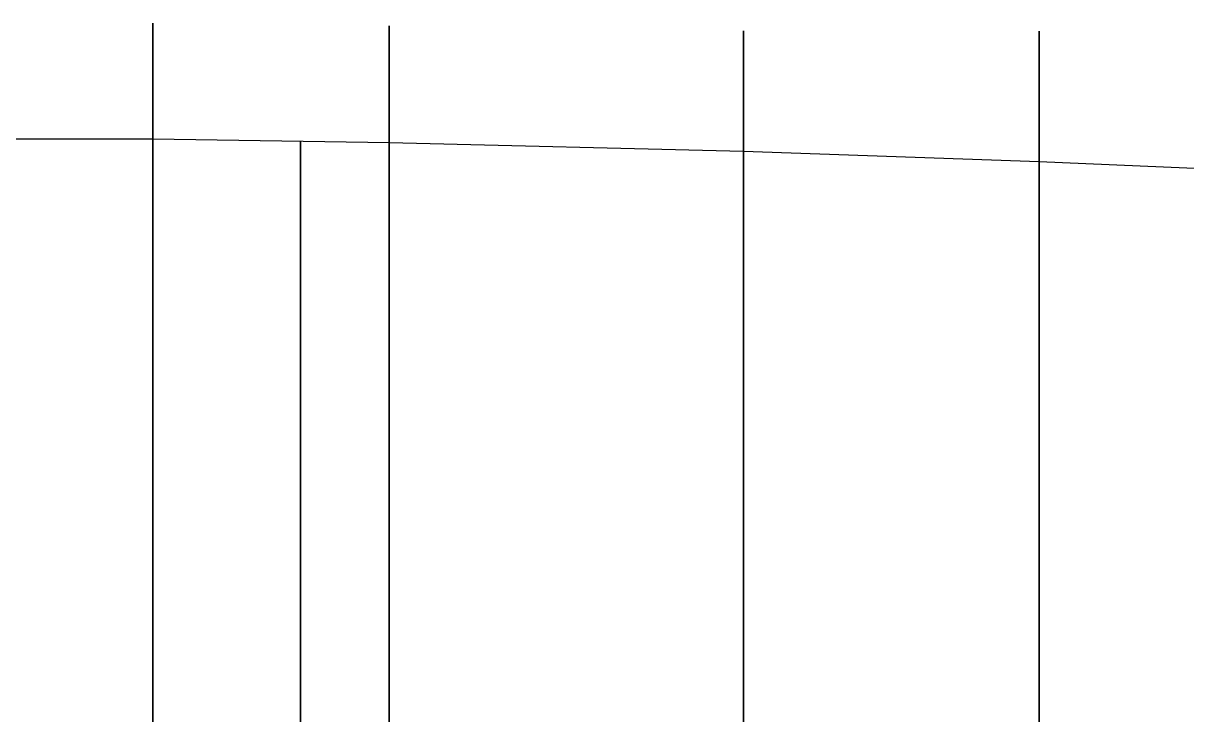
# Model space of a CAD drawing. Extents: x 0 to 100, y -6 to 6.
# Drawn here: x 43.12 to 51, y 1.12 to 5.79 of the extents above; entities that cross this region are included whole.
import ezdxf

# ---------------------------------------------------------------- set-up
doc = ezdxf.new("R2010")
doc.units = 0
for name, color, linetype in [('Compartiment', 3, 'CONTINUOUS'), ('Fysiek-dwarsvlak', 5, 'CONTINUOUS'), ('Fysiek-horizontaal-vlak', 5, 'CONTINUOUS'), ('Lijnenmodel-van-de-romp', 2, 'CONTINUOUS'), ('Vlakkenmodel-van-de-romp', 2, 'CONTINUOUS')]:
    doc.layers.add(name, color=color, linetype=linetype)

msp = doc.modelspace()

# ---------------------------------------------------------------- linework, layer by layer
at = {"layer": 'Compartiment'}
for points in [[(44, 5.79046, 4.68801), (44, 5.79148, 4.63804), (44, 5.7922, 4.5941), (44, 5.79273, 4.55005), (44, 5.79359, 4.4385), (44, 5.79384, 4.36759), (44, 5.79371, 4.28973), (44, 5.79301, 4.20765), (44, 5.79152, 4.12408), (44, 5.78912, 4.0415), (44, 5.78592, 3.96143), (44, 5.78211, 3.88514), (44, 5.77788, 3.8139), (44, 5.77342, 3.74898), (44, 5.76886, 3.69114), (44, 5.76416, 3.63904), (44, 5.7592, 3.59082), (44, 5.75389, 3.54464), (44, 5.74813, 3.49864), (44, 5.74181, 3.45132), (44, 5.73487, 3.40256), (44, 5.72726, 3.3526), (44, 5.71891, 3.30167), (44, 5.70978, 3.25001), (44, 5.69982, 3.19785), (44, 5.68906, 3.1454), (44, 5.67754, 3.09286), (44, 5.66532, 3.04042), (44, 5.65243, 2.98829), (44, 5.63889, 2.93661), (44, 5.62462, 2.88525), (44, 5.60951, 2.83405), (44, 5.59343, 2.78282), (44, 5.57628, 2.7314), (44, 5.55801, 2.67971), (44, 5.53887, 2.62821), (44, 5.51915, 2.57744), (44, 5.49918, 2.52797), (44, 5.47925, 2.48036), (44, 5.45944, 2.43475), (44, 5.43879, 2.3897), (44, 5.41611, 2.34335), (44, 5.3902, 2.29386), (44, 5.35986, 2.23937), (44, 5.32419, 2.17864), (44, 5.28349, 2.11283), (44, 5.23834, 2.04372), (44, 5.18933, 1.97311), (44, 5.13705, 1.90275), (44, 5.08226, 1.83432), (44, 5.02639, 1.76893), (44, 5.00931, 1.75), (44, -5.00931, 1.75)], [(44, -5.76009, 6.00006), (44, 5.76009, 6.00006), (44, 5.79046, 4.68801)], [(45.6, 5.74558, 6.27324), (45.6, 5.74756, 6.09736), (45.6, 5.74888, 5.99999), (45.6, 5.74891, 5.99999), (45.6, 5.77017, 4.88957), (45.6, 5.77285, 4.75289), (45.6, 5.7739, 4.70322), (45.6, 5.77391, 4.70289), (45.6, 5.77496, 4.64699), (45.6, 5.77592, 4.58331), (45.6, 5.77669, 4.5132), (45.6, 5.77718, 4.43801), (45.6, 5.7773, 4.36877), (45.6, 5.77732, 4.35908), (45.6, 5.77699, 4.27776), (45.6, 5.77598, 4.19394), (45.6, 5.77406, 4.10774), (45.6, 5.771, 4.01925), (45.6, 5.771, 4.01923), (45.6, 5.771, 4.01915), (45.6, 5.76855, 3.96884), (45.6, 5.76658, 3.92858), (45.6, 5.76068, 3.83626), (45.6, 5.75357, 3.74455), (45.6, 5.74565, 3.65614), (45.6, 5.7373, 3.57372), (45.6, 5.72908, 3.50153), (45.6, 5.7289, 3.49998), (45.6, 5.72077, 3.43675), (45.6, 5.7129, 3.38252), (45.6, 5.70518, 3.33494), (45.6, 5.69754, 3.29163), (45.6, 5.68988, 3.25022), (45.6, 5.68882, 3.24456), (45.6, 5.68201, 3.20845), (45.6, 5.67336, 3.16453), (45.6, 5.66325, 3.11679), (45.6, 5.65102, 3.06353), (45.6, 5.63598, 3.00308), (45.6, 5.61761, 2.93439), (45.6, 5.59595, 2.85896), (45.6, 5.57119, 2.7789), (45.6, 5.54351, 2.69635), (45.6, 5.5131, 2.61343), (45.6, 5.48026, 2.53209), (45.6, 5.44572, 2.4535), (45.6, 5.41032, 2.37863), (45.6, 5.37492, 2.30847), (45.6, 5.34036, 2.24401), (45.6, 5.31925, 2.20692), (45.6, 5.30723, 2.18581), (45.6, 5.27937, 2.13981), (45.6, 5.27516, 2.13286), (45.6, 5.24352, 2.08372), (45.6, 5.24352, 2.08372), (45.6, 5.24352, 2.08372), (45.6, 5.21169, 2.03697), (45.6, 5.17904, 1.99117), (45.6, 5.14502, 1.94514), (45.6, 5.10939, 1.89868), (45.6, 5.07198, 1.85182), (45.6, 5.03263, 1.8046), (45.6, 4.99118, 1.75705), (45.6, 4.98474, 1.75), (45.6, -4.98474, 1.75)], [(45.6, -5.74459, 8.51795), (45.6, 5.74459, 8.51795), (45.6, 5.74558, 6.27324)], [(48, -5.74341, 8.50023), (48, 5.74341, 8.50023), (48, 5.73707, 8.35268)], [(48, 5.73707, 8.35268), (48, 5.73624, 8.33055), (48, 5.72981, 8.11995), (48, 5.72839, 8.06306), (48, 5.72694, 7.99861), (48, 5.71281, 6.67084), (48, 5.71259, 6.49913), (48, 5.71281, 6.32562), (48, 5.71663, 5.60226), (48, 5.71725, 5.54175), (48, 5.73065, 4.62472), (48, 5.73173, 4.51553), (48, 5.7321, 4.43221), (48, 5.73183, 4.36596), (48, 5.73099, 4.30798), (48, 5.72965, 4.24946), (48, 5.72787, 4.18346), (48, 5.72555, 4.11051), (48, 5.72261, 4.03298), (48, 5.71892, 3.95327), (48, 5.71438, 3.87375), (48, 5.70892, 3.79631), (48, 5.70251, 3.72081), (48, 5.69518, 3.64662), (48, 5.68693, 3.57311), (48, 5.67779, 3.49964), (48, 5.66769, 3.42558), (48, 5.65625, 3.35035), (48, 5.643, 3.27339), (48, 5.6275, 3.19411), (48, 5.60928, 3.11196), (48, 5.58821, 3.02711), (48, 5.56549, 2.94281), (48, 5.54266, 2.86305), (48, 5.52126, 2.79183), (48, 5.5028, 2.73316), (48, 5.48842, 2.68973), (48, 5.47756, 2.65911), (48, 5.46926, 2.63757), (48, 5.46255, 2.62138), (48, 5.45646, 2.6068), (48, 5.45006, 2.59055), (48, 5.44249, 2.5711), (48, 5.43293, 2.54736), (48, 5.42056, 2.51823), (48, 5.40454, 2.48263), (48, 5.38439, 2.44006), (48, 5.36096, 2.39232), (48, 5.33547, 2.34185), (48, 5.30909, 2.29103), (48, 5.28304, 2.24227), (48, 5.25802, 2.1972), (48, 5.2328, 2.15427), (48, 5.20569, 2.11112), (48, 5.17497, 2.06543), (48, 5.13893, 2.01486), (48, 5.09638, 1.95781), (48, 5.04817, 1.89575), (48, 4.99565, 1.83088), (48, 4.94019, 1.7654), (48, 4.92645, 1.75), (48, -4.92645, 1.75)], [(50, -5.74157, 8.48375), (50, 5.74157, 8.48375), (50, 5.72652, 8.27406)], [(50, 5.72652, 8.27406), (50, 5.72374, 8.23232), (50, 5.72153, 8.19666), (50, 5.71983, 8.16704), (50, 5.71854, 8.14267), (50, 5.71668, 8.1066), (50, 5.71501, 8.07755), (50, 5.71393, 8.05667), (50, 5.71249, 8.02584), (50, 5.71057, 7.98074), (50, 5.69441, 7.53907), (50, 5.69253, 7.47598), (50, 5.69082, 7.40878), (50, 5.68907, 7.32967), (50, 5.67524, 6.483), (50, 5.67358, 6.3296), (50, 5.67236, 6.18171), (50, 5.67154, 6.03572), (50, 5.67109, 5.88804), (50, 5.67505, 4.67424), (50, 5.67511, 4.61187), (50, 5.67492, 4.54387), (50, 5.67441, 4.4706), (50, 5.67353, 4.39383), (50, 5.67221, 4.31534), (50, 5.67038, 4.2369), (50, 5.66799, 4.15991), (50, 5.66495, 4.08426), (50, 5.66119, 4.00948), (50, 5.65664, 3.93507), (50, 5.65123, 3.86057), (50, 5.6449, 3.78562), (50, 5.63768, 3.71039), (50, 5.62961, 3.63517), (50, 5.62074, 3.56027), (50, 5.61109, 3.48598), (50, 5.60064, 3.41238), (50, 5.58898, 3.33874), (50, 5.57562, 3.26409), (50, 5.5601, 3.18747), (50, 5.5419, 3.10793), (50, 5.52091, 3.02536), (50, 5.49833, 2.94302), (50, 5.47575, 2.86503), (50, 5.45471, 2.7955), (50, 5.43681, 2.73855), (50, 5.42312, 2.6969), (50, 5.41288, 2.66774), (50, 5.40486, 2.64686), (50, 5.3978, 2.63004), (50, 5.39047, 2.61309), (50, 5.38189, 2.59267), (50, 5.36146, 2.54324), (50, 5.35023, 2.51644), (50, 5.33875, 2.48972), (50, 5.32727, 2.46398), (50, 5.31583, 2.43921), (50, 5.30438, 2.4152), (50, 5.2929, 2.39172), (50, 5.28136, 2.36856), (50, 5.26971, 2.34549), (50, 5.25776, 2.32232), (50, 5.24535, 2.29886), (50, 5.23226, 2.27492), (50, 5.21832, 2.2503), (50, 5.20348, 2.22501), (50, 5.18838, 2.19985), (50, 5.16053, 2.15383), (50, 5.14935, 2.13496), (50, 5.14043, 2.11936), (50, 5.13146, 2.10411), (50, 5.1195, 2.08547), (50, 5.10161, 2.05971), (50, 5.07487, 2.02309), (50, 5.03725, 1.97318), (50, 4.99042, 1.91276), (50, 4.93696, 1.84589), (50, 4.87945, 1.77663), (50, 4.8562, 1.75), (50, -4.8562, 1.75)], [(44, 4.97103, 1.70759), (44, 5.00931, 1.75), (44, 0, 1.75)], [(44, 0.55916, 0.07426), (44, 1.41102, 0.22779), (44, 1.53493, 0.2509), (44, 1.66231, 0.27528), (44, 1.79384, 0.30143), (44, 1.93021, 0.32986), (44, 2.07209, 0.36107), (44, 2.21888, 0.39514), (44, 2.3648, 0.4304), (44, 2.50278, 0.46478), (44, 2.62575, 0.49618), (44, 2.72665, 0.52252), (44, 2.80106, 0.54243), (44, 2.85524, 0.55757), (44, 2.89809, 0.57029), (44, 2.9385, 0.58296), (44, 3.11763, 0.64023), (44, 3.19794, 0.66642), (44, 3.28297, 0.69494), (44, 3.36917, 0.72497), (44, 3.45339, 0.75576), (44, 3.53416, 0.78662), (44, 3.6104, 0.81688), (44, 3.68102, 0.84589), (44, 3.74496, 0.87297), (44, 3.80164, 0.89771), (44, 3.85247, 0.92067), (44, 3.89935, 0.94266), (44, 3.94419, 0.96447), (44, 3.9889, 0.9869), (44, 4.03497, 1.0106), (44, 4.08224, 1.0355), (44, 4.13017, 1.06138), (44, 4.17819, 1.08802), (44, 4.22572, 1.11518), (44, 4.27235, 1.14272), (44, 4.31816, 1.17074), (44, 4.36338, 1.19943), (44, 4.40823, 1.22899), (44, 4.45294, 1.25959), (44, 4.4976, 1.29131), (44, 4.54189, 1.32381), (44, 4.58533, 1.35664), (44, 4.62747, 1.38935), (44, 4.66785, 1.4215), (44, 4.70634, 1.45298), (44, 4.74412, 1.48507), (44, 4.7827, 1.51937), (44, 4.82359, 1.5575), (44, 4.86829, 1.60109), (44, 4.9178, 1.65131), (44, 4.97103, 1.70759)], [(45, -4.99393, 1.75), (45, 4.99393, 1.75), (45, 4.95635, 1.70864)], [(45, 4.95635, 1.70864), (45, 4.99393, 1.75), (45, 0, 1.75)], [(45.6, -4.98474, 1.75), (45.6, 4.98474, 1.75), (45.6, 4.97197, 1.73602)], [(45.6, 4.97197, 1.73602), (45.6, 4.94754, 1.70926), (45.6, 4.90192, 1.6615), (45.6, 4.8546, 1.61407), (45.6, 4.80588, 1.56729), (45.6, 4.75604, 1.52148), (45.6, 4.75012, 1.51626), (45.6, 4.70535, 1.47689), (45.6, 4.65397, 1.43366), (45.6, 4.60202, 1.39183), (45.6, 4.54964, 1.35147), (45.6, 4.49841, 1.31374), (45.6, 4.49695, 1.31267), (45.6, 4.44414, 1.27547), (45.6, 4.39153, 1.2399), (45.6, 4.33952, 1.20598), (45.6, 4.28848, 1.17373), (45.6, 4.23878, 1.14317), (45.6, 4.2375, 1.1424), (45.6, 4.19041, 1.11415), (45.6, 4.14146, 1.08584), (45.6, 4.08956, 1.05723), (45.6, 4.03238, 1.02732), (45.6, 3.96781, 0.99524), (45.6, 3.96757, 0.99512), (45.6, 3.89388, 0.96004), (45.6, 3.81333, 0.92304), (45.6, 3.7289, 0.88546), (45.6, 3.64362, 0.84866), (45.6, 3.56048, 0.81399), (45.6, 3.56045, 0.81398), (45.6, 3.4821, 0.7825), (45.6, 3.40512, 0.75312), (45.6, 3.32538, 0.72437), (45.6, 3.23871, 0.69481), (45.6, 3.14098, 0.66298), (45.6, 3.14095, 0.66297), (45.6, 3.032, 0.6284), (45.6, 2.91122, 0.59135), (45.6, 2.78046, 0.55277), (45.6, 2.64156, 0.51359), (45.6, 2.49637, 0.47476), (45.6, 2.49634, 0.47476), (45.6, 2.35803, 0.43938), (45.6, 2.22228, 0.40643), (45.6, 2.09032, 0.37583), (45.6, 1.96332, 0.34753), (45.6, 1.84247, 0.32148), (45.6, 1.84246, 0.32147), (45.6, 1.77039, 0.30603), (45.6, 1.72245, 0.296), (45.6, 1.69356, 0.29014), (45.6, 1.67265, 0.28609), (45.6, 1.6697, 0.28536), (45.6, 1.66091, 0.28337), (45.6, 1.63658, 0.27833), (45.6, 1.58703, 0.26845), (45.6, 1.5106, 0.25351), (45.6, 1.50274, 0.25194), (45.6, 1.38294, 0.22851), (45.6, 1.10547, 0.1759)], [(45, 4.95635, 1.70864), (45, 4.90787, 1.65768), (45, 4.85973, 1.6092), (45, 4.81252, 1.56362), (45, 4.76604, 1.52069), (45, 4.70572, 1.46793), (45, 4.65918, 1.4291), (45, 4.61157, 1.3909), (45, 4.56302, 1.35341), (45, 4.49719, 1.30466), (45, 4.44743, 1.26951), (45, 4.39778, 1.2358), (45, 4.34845, 1.20352), (45, 4.29959, 1.17261), (45, 4.25137, 1.143), (45, 4.20365, 1.11454), (45, 4.15523, 1.08665), (45, 4.08682, 1.04908), (45, 4.03335, 1.02105), (45, 3.97557, 0.99204), (45, 3.89581, 0.9535), (45, 3.82775, 0.9221), (45, 3.7346, 0.88071), (45, 3.65739, 0.84757), (45, 3.5792, 0.81508), (45, 3.50162, 0.78405), (45, 3.42322, 0.75411), (45, 3.3418, 0.7246), (45, 3.25531, 0.69486), (45, 3.13221, 0.65444), (45, 3.06236, 0.63248), (45, 2.90274, 0.58273), (45, 2.7837, 0.54798), (45, 2.63202, 0.50633), (45, 2.49877, 0.47102), (45, 2.36056, 0.43602), (45, 2.22101, 0.40219), (45, 2.08349, 0.3703), (45, 1.9509, 0.34091), (45, 1.82423, 0.31396), (45, 1.75266, 0.29893), (45, 1.63351, 0.27484), (45, 1.51481, 0.25155), (45, 1.39347, 0.22824), (45, 0.57014, 0.07512)], [(45, 0.57014, 0.07512), (45, 1.39347, 0.22824), (45, 1.51481, 0.25155), (45, 1.63351, 0.27484), (45, 1.75266, 0.29893), (45, 1.82423, 0.31396), (45, 1.9509, 0.34091), (45, 2.08349, 0.3703), (45, 2.22101, 0.40219), (45, 2.36056, 0.43602), (45, 2.49877, 0.47102), (45, 2.63202, 0.50633), (45, 2.7837, 0.54798), (45, 2.90274, 0.58273), (45, 3.06236, 0.63248), (45, 3.13221, 0.65444), (45, 3.25531, 0.69486), (45, 3.3418, 0.7246), (45, 3.42322, 0.75411), (45, 3.50162, 0.78405), (45, 3.5792, 0.81508), (45, 3.65739, 0.84757), (45, 3.7346, 0.88071), (45, 3.82775, 0.9221), (45, 3.89581, 0.9535), (45, 3.97557, 0.99204), (45, 4.03335, 1.02105), (45, 4.08682, 1.04908), (45, 4.15523, 1.08665), (45, 4.20365, 1.11454), (45, 4.25137, 1.143), (45, 4.29959, 1.17261), (45, 4.34845, 1.20352), (45, 4.39778, 1.2358), (45, 4.44743, 1.26951), (45, 4.49719, 1.30466), (45, 4.56302, 1.35341), (45, 4.61157, 1.3909), (45, 4.65918, 1.4291), (45, 4.70572, 1.46793), (45, 4.76604, 1.52069), (45, 4.81252, 1.56362), (45, 4.85973, 1.6092), (45, 4.90787, 1.65768), (45, 4.95635, 1.70864)], [(48, -4.92645, 1.75), (48, 4.92645, 1.75), (48, 4.88316, 1.70152)], [(48, 4.88316, 1.70152), (48, 4.82562, 1.64099), (48, 4.76756, 1.58371), (48, 4.70865, 1.52911), (48, 4.64858, 1.47663), (48, 4.58705, 1.4257), (48, 4.52384, 1.37589), (48, 4.45913, 1.32723), (48, 4.3932, 1.27988), (48, 4.32634, 1.23399), (48, 4.25882, 1.18974), (48, 4.19082, 1.14721), (48, 4.12202, 1.10625), (48, 4.05201, 1.06665), (48, 3.98036, 1.02818), (48, 3.90666, 0.99064), (48, 3.83086, 0.95391), (48, 3.75435, 0.91837), (48, 3.67892, 0.8845), (48, 3.60634, 0.85277), (48, 3.5384, 0.82367), (48, 3.4755, 0.79726), (48, 3.41258, 0.77192), (48, 3.34323, 0.74559), (48, 3.26102, 0.71624), (48, 3.15953, 0.68182), (48, 3.03433, 0.64099), (48, 2.88891, 0.59522), (48, 2.72872, 0.5467), (48, 2.55926, 0.49762), (48, 2.38598, 0.45015), (48, 2.21391, 0.40611), (48, 2.04635, 0.36587), (48, 1.88611, 0.32942), (48, 1.73605, 0.29674), (48, 1.599, 0.26784), (48, 1.47671, 0.24257), (48, 1.36661, 0.22024), (48, 1.26504, 0.20001), (48, 1.16834, 0.18104), (48, 0.64525, 0.08064)], [(50, -4.8562, 1.75), (50, 4.8562, 1.75), (50, 4.82046, 1.70906)], [(50, 4.82046, 1.70906), (50, 4.76204, 1.64638), (50, 4.70408, 1.58838), (50, 4.6459, 1.53399), (50, 4.58685, 1.48215), (50, 4.52628, 1.43178), (50, 4.46369, 1.38203), (50, 4.39929, 1.333), (50, 4.33349, 1.28498), (50, 4.26665, 1.23829), (50, 4.19916, 1.19323), (50, 4.13128, 1.15001), (50, 4.06268, 1.10846), (50, 3.99289, 1.06831), (50, 3.92146, 1.02931), (50, 3.84793, 0.99118), (50, 3.7722, 0.95379), (50, 3.69571, 0.91753), (50, 3.62024, 0.8829), (50, 3.54762, 0.85044), (50, 3.47964, 0.82065), (50, 3.41672, 0.79361), (50, 3.3538, 0.76767), (50, 3.28442, 0.7407), (50, 3.20214, 0.71062), (50, 3.10051, 0.67532), (50, 2.97506, 0.63342), (50, 2.82931, 0.58645), (50, 2.66874, 0.53667), (50, 2.49885, 0.48635), (50, 2.32512, 0.43774), (50, 2.1526, 0.39272), (50, 1.98455, 0.35164), (50, 1.82379, 0.31448), (50, 1.67314, 0.2812), (50, 1.53542, 0.25178), (50, 1.41239, 0.22607), (50, 1.30169, 0.2034), (50, 1.19988, 0.18301), (50, 1.10354, 0.16411)]]:
    msp.add_polyline3d(points, dxfattribs=at)
at = {"layer": 'Fysiek-dwarsvlak'}
for points in [[(45, -4.98474, 1.75), (45, 4.98474, 1.75), (45, 4.94754, 1.70926)], [(45, 4.94754, 1.70926), (45, 4.90191, 1.6615), (45, 4.8546, 1.61407), (45, 4.80588, 1.56729), (45, 4.75604, 1.52148), (45, 4.70535, 1.47689), (45, 4.65397, 1.43366), (45, 4.60202, 1.39183), (45, 4.54964, 1.35147), (45, 4.49695, 1.31267), (45, 4.44412, 1.27546), (45, 4.3915, 1.23989), (45, 4.33948, 1.20597), (45, 4.28845, 1.17373), (45, 4.23878, 1.14317), (45, 4.19041, 1.11415), (45, 4.14146, 1.08584), (45, 4.08956, 1.05723), (45, 4.03238, 1.02732), (45, 3.96757, 0.99512), (45, 3.89368, 0.96), (45, 3.81292, 0.92296), (45, 3.72839, 0.88536), (45, 3.64321, 0.84858), (45, 3.56048, 0.81399), (45, 3.4821, 0.7825), (45, 3.40512, 0.75312), (45, 3.32538, 0.72437), (45, 3.23871, 0.69481), (45, 3.14095, 0.66297), (45, 3.0292, 0.62783), (45, 2.90553, 0.5902), (45, 2.77327, 0.55131), (45, 2.63578, 0.51242), (45, 2.49637, 0.47476), (45, 2.35803, 0.43938), (45, 2.22228, 0.40643), (45, 2.09032, 0.37583), (45, 1.96332, 0.34753), (45, 1.84246, 0.32147), (45, 1.72796, 0.29743), (45, 1.61623, 0.27458), (45, 1.50274, 0.25194), (45, 1.38294, 0.22851), (45, 0.57673, 0.07564)]]:
    msp.add_polyline3d(points, dxfattribs=at)
at = {"layer": 'Fysiek-horizontaal-vlak'}
msp.add_polyline3d([(52, 4.76975, 1.75), (50, 4.8562, 1.75), (48, 4.92645, 1.75), (45.6, 4.98474, 1.75), (44, 5.00931, 1.75), (42, 5.00961, 1.75), (40, 4.98235, 1.75), (38, 4.93222, 1.75), (36, 4.86111, 1.75), (34, 4.77277, 1.75)], dxfattribs=at)
at = {"layer": 'Lijnenmodel-van-de-romp'}
for points in [[(44, 0.55916, 0.07426), (44, 1.41102, 0.22779), (44, 1.53493, 0.2509), (44, 1.66231, 0.27528), (44, 1.79384, 0.30143), (44, 1.93021, 0.32986), (44, 2.07209, 0.36107), (44, 2.21888, 0.39514), (44, 2.3648, 0.4304), (44, 2.50278, 0.46478), (44, 2.62575, 0.49618), (44, 2.72665, 0.52252), (44, 2.80106, 0.54243), (44, 2.85524, 0.55757), (44, 2.89809, 0.57029), (44, 2.9385, 0.58296), (44, 3.11763, 0.64023), (44, 3.19794, 0.66642), (44, 3.28297, 0.69494), (44, 3.36917, 0.72497), (44, 3.45339, 0.75576), (44, 3.53416, 0.78662), (44, 3.6104, 0.81688), (44, 3.68102, 0.84589), (44, 3.74496, 0.87297), (44, 3.80164, 0.89771), (44, 3.85247, 0.92067), (44, 3.89935, 0.94266), (44, 3.94419, 0.96447), (44, 3.9889, 0.9869), (44, 4.03497, 1.0106), (44, 4.08224, 1.0355), (44, 4.13017, 1.06138), (44, 4.17819, 1.08802), (44, 4.22572, 1.11518), (44, 4.27235, 1.14272), (44, 4.31816, 1.17074), (44, 4.36338, 1.19943), (44, 4.40823, 1.22899), (44, 4.45294, 1.25959), (44, 4.4976, 1.29131), (44, 4.54189, 1.32381), (44, 4.58533, 1.35664), (44, 4.62747, 1.38935), (44, 4.66785, 1.4215), (44, 4.70634, 1.45298), (44, 4.74412, 1.48507), (44, 4.7827, 1.51937), (44, 4.82359, 1.5575), (44, 4.86829, 1.60109), (44, 4.9178, 1.65131), (44, 4.97103, 1.70759), (44, 5.02639, 1.76893), (44, 5.08226, 1.83432), (44, 5.13705, 1.90275), (44, 5.18933, 1.97311), (44, 5.23834, 2.04372), (44, 5.28349, 2.11283), (44, 5.32419, 2.17864), (44, 5.35986, 2.23937), (44, 5.3902, 2.29386), (44, 5.41611, 2.34335), (44, 5.43879, 2.3897), (44, 5.45944, 2.43475), (44, 5.47925, 2.48036), (44, 5.49918, 2.52797), (44, 5.51915, 2.57744), (44, 5.53887, 2.62821), (44, 5.55801, 2.67971), (44, 5.57628, 2.7314), (44, 5.59343, 2.78282), (44, 5.60951, 2.83405), (44, 5.62462, 2.88525), (44, 5.63889, 2.93661), (44, 5.65243, 2.98829), (44, 5.66532, 3.04042), (44, 5.67754, 3.09286), (44, 5.68906, 3.1454), (44, 5.69982, 3.19785), (44, 5.70978, 3.25001), (44, 5.71891, 3.30167), (44, 5.72726, 3.3526), (44, 5.73487, 3.40256), (44, 5.74181, 3.45132), (44, 5.74813, 3.49864), (44, 5.75389, 3.54464), (44, 5.7592, 3.59082), (44, 5.76416, 3.63904), (44, 5.76886, 3.69114), (44, 5.77342, 3.74898), (44, 5.77788, 3.8139), (44, 5.78211, 3.88514), (44, 5.78592, 3.96143), (44, 5.78912, 4.0415), (44, 5.79152, 4.12408), (44, 5.79301, 4.20765), (44, 5.79371, 4.28973), (44, 5.79384, 4.36759), (44, 5.79359, 4.4385), (44, 5.79273, 4.55005), (44, 5.7922, 4.5941), (44, 5.79148, 4.63804), (44, 5.79046, 4.68801), (44, 5.76009, 6.00006), (44, 0, 6.00006)], [(45.6, 0.57673, 0.07564), (45.6, 1.38294, 0.22851), (45.6, 1.50274, 0.25194), (45.6, 1.61623, 0.27458), (45.6, 1.72796, 0.29743), (45.6, 1.84246, 0.32147), (45.6, 1.96332, 0.34753), (45.6, 2.09032, 0.37583), (45.6, 2.22228, 0.40643), (45.6, 2.35803, 0.43938), (45.6, 2.49637, 0.47476), (45.6, 2.63578, 0.51242), (45.6, 2.77327, 0.55131), (45.6, 2.90553, 0.5902), (45.6, 3.0292, 0.62783), (45.6, 3.14095, 0.66297), (45.6, 3.23871, 0.69481), (45.6, 3.32538, 0.72437), (45.6, 3.40512, 0.75312), (45.6, 3.4821, 0.7825), (45.6, 3.56048, 0.81399), (45.6, 3.64321, 0.84858), (45.6, 3.72839, 0.88536), (45.6, 3.81292, 0.92296), (45.6, 3.89368, 0.96), (45.6, 3.96757, 0.99512), (45.6, 4.03238, 1.02732), (45.6, 4.08956, 1.05723), (45.6, 4.14146, 1.08584), (45.6, 4.19041, 1.11415), (45.6, 4.23878, 1.14317), (45.6, 4.28845, 1.17373), (45.6, 4.33948, 1.20597), (45.6, 4.3915, 1.23989), (45.6, 4.44412, 1.27546), (45.6, 4.49695, 1.31267), (45.6, 4.54964, 1.35147), (45.6, 4.60202, 1.39183), (45.6, 4.65397, 1.43366), (45.6, 4.70535, 1.47689), (45.6, 4.75604, 1.52148), (45.6, 4.80588, 1.56729), (45.6, 4.8546, 1.61407), (45.6, 4.90191, 1.6615), (45.6, 4.94754, 1.70926), (45.6, 4.99118, 1.75705), (45.6, 5.03263, 1.8046), (45.6, 5.07198, 1.85182), (45.6, 5.10939, 1.89868), (45.6, 5.14502, 1.94514), (45.6, 5.17904, 1.99117), (45.6, 5.21169, 2.03697), (45.6, 5.24352, 2.08372), (45.6, 5.27516, 2.13286), (45.6, 5.30723, 2.18581), (45.6, 5.34036, 2.24401), (45.6, 5.37492, 2.30847), (45.6, 5.41032, 2.37863), (45.6, 5.44572, 2.4535), (45.6, 5.48026, 2.53209), (45.6, 5.5131, 2.61343), (45.6, 5.54351, 2.69635), (45.6, 5.57119, 2.7789), (45.6, 5.59595, 2.85895), (45.6, 5.61761, 2.93439), (45.6, 5.63598, 3.00308), (45.6, 5.65101, 3.06354), (45.6, 5.66325, 3.11679), (45.6, 5.67336, 3.16454), (45.6, 5.68201, 3.20845), (45.6, 5.68988, 3.25022), (45.6, 5.69754, 3.29163), (45.6, 5.70518, 3.33494), (45.6, 5.7129, 3.38252), (45.6, 5.72077, 3.43675), (45.6, 5.7289, 3.49998), (45.6, 5.7373, 3.57375), (45.6, 5.74565, 3.6562), (45.6, 5.75357, 3.74462), (45.6, 5.76068, 3.83631), (45.6, 5.76658, 3.92858), (45.6, 5.771, 4.01915), (45.6, 5.77405, 4.10753), (45.6, 5.77597, 4.19368), (45.6, 5.77698, 4.27755), (45.6, 5.77732, 4.35908), (45.6, 5.77718, 4.43801), (45.6, 5.77669, 4.5132), (45.6, 5.77592, 4.58331), (45.6, 5.77496, 4.64699), (45.6, 5.77391, 4.70289), (45.6, 5.77281, 4.75149), (45.6, 5.74891, 5.99999), (45.6, 0, 5.99999)], [(45.6, 0.65021, 0.08873), (45.6, 1.50259, 0.25194), (45.6, 1.58703, 0.26845), (45.6, 1.63658, 0.27833), (45.6, 1.66091, 0.28337), (45.6, 1.6697, 0.28536), (45.6, 1.67265, 0.28609), (45.6, 1.69356, 0.29014), (45.6, 1.72245, 0.296), (45.6, 1.77039, 0.30603), (45.6, 1.84246, 0.32147), (45.6, 1.94175, 0.34315), (45.6, 2.06352, 0.37038), (45.6, 2.20103, 0.40211), (45.6, 2.34755, 0.43725), (45.6, 2.49637, 0.47476), (45.6, 2.64156, 0.51359), (45.6, 2.78046, 0.55277), (45.6, 2.91122, 0.59135), (45.6, 3.032, 0.6284), (45.6, 3.14095, 0.66297), (45.6, 3.23716, 0.6945), (45.6, 3.32345, 0.72398), (45.6, 3.40359, 0.75281), (45.6, 3.48135, 0.78235), (45.6, 3.56048, 0.81399), (45.6, 3.64362, 0.84866), (45.6, 3.7289, 0.88546), (45.6, 3.81333, 0.92304), (45.6, 3.89388, 0.96004), (45.6, 3.96757, 0.99512), (45.6, 4.03227, 1.0273), (45.6, 4.08943, 1.0572), (45.6, 4.14135, 1.08581), (45.6, 4.19036, 1.11414), (45.6, 4.23878, 1.14317), (45.6, 4.28848, 1.17373), (45.6, 4.33952, 1.20598), (45.6, 4.39153, 1.2399), (45.6, 4.44414, 1.27547), (45.6, 4.49695, 1.31267), (45.6, 4.54963, 1.35147), (45.6, 4.60201, 1.39182), (45.6, 4.65396, 1.43365), (45.6, 4.70535, 1.47689), (45.6, 4.75604, 1.52148), (45.6, 4.80588, 1.56729), (45.6, 4.8546, 1.61407), (45.6, 4.90192, 1.6615), (45.6, 4.94754, 1.70926), (45.6, 4.99118, 1.75705), (45.6, 5.03263, 1.8046), (45.6, 5.07198, 1.85182), (45.6, 5.10939, 1.89868), (45.6, 5.14502, 1.94514), (45.6, 5.17904, 1.99117), (45.6, 5.21169, 2.03697), (45.6, 5.24352, 2.08372), (45.6, 5.27516, 2.13286), (45.6, 5.30723, 2.18581), (45.6, 5.34036, 2.24401), (45.6, 5.37492, 2.30847), (45.6, 5.41032, 2.37863), (45.6, 5.44572, 2.4535), (45.6, 5.48026, 2.53209), (45.6, 5.5131, 2.61343), (45.6, 5.54351, 2.69635), (45.6, 5.57119, 2.7789), (45.6, 5.59595, 2.85896), (45.6, 5.61761, 2.93439), (45.6, 5.63598, 3.00308), (45.6, 5.65102, 3.06353), (45.6, 5.66325, 3.11679), (45.6, 5.67336, 3.16453), (45.6, 5.68201, 3.20845), (45.6, 5.68988, 3.25022), (45.6, 5.69754, 3.29164), (45.6, 5.70518, 3.33495), (45.6, 5.7129, 3.38254), (45.6, 5.72077, 3.43676), (45.6, 5.7289, 3.49998), (45.6, 5.7373, 3.57372), (45.6, 5.74565, 3.65614), (45.6, 5.75357, 3.74455), (45.6, 5.76068, 3.83626), (45.6, 5.76658, 3.92858), (45.6, 5.771, 4.01925), (45.6, 5.77406, 4.10774), (45.6, 5.77598, 4.19394), (45.6, 5.77699, 4.27776), (45.6, 5.77732, 4.35908), (45.6, 5.77717, 4.43763), (45.6, 5.77667, 4.51244), (45.6, 5.77589, 4.58235), (45.6, 5.77494, 4.64621), (45.6, 5.77391, 4.70289), (45.6, 5.77285, 4.75289), (45.6, 5.75005, 5.9143), (45.6, 5.74756, 6.09736), (45.6, 5.74558, 6.27324), (45.6, 5.74459, 8.51795), (45.6, 0, 8.51795)], [(48, 0.64525, 0.08064), (48, 1.16834, 0.18104), (48, 1.26504, 0.20001), (48, 1.36661, 0.22024), (48, 1.47671, 0.24257), (48, 1.599, 0.26784), (48, 1.73605, 0.29674), (48, 1.88611, 0.32942), (48, 2.04635, 0.36587), (48, 2.21391, 0.40611), (48, 2.38598, 0.45015), (48, 2.55926, 0.49762), (48, 2.72872, 0.5467), (48, 2.88891, 0.59522), (48, 3.03433, 0.64099), (48, 3.15953, 0.68182), (48, 3.26102, 0.71624), (48, 3.34323, 0.74559), (48, 3.41258, 0.77192), (48, 3.4755, 0.79726), (48, 3.5384, 0.82367), (48, 3.60634, 0.85277), (48, 3.67892, 0.8845), (48, 3.75435, 0.91837), (48, 3.83086, 0.95391), (48, 3.90666, 0.99064), (48, 3.98036, 1.02818), (48, 4.05201, 1.06665), (48, 4.12202, 1.10625), (48, 4.19082, 1.14721), (48, 4.25882, 1.18974), (48, 4.32634, 1.23399), (48, 4.3932, 1.27988), (48, 4.45913, 1.32723), (48, 4.52384, 1.37589), (48, 4.58705, 1.4257), (48, 4.64858, 1.47663), (48, 4.70865, 1.52911), (48, 4.76756, 1.58371), (48, 4.82562, 1.64099), (48, 4.88316, 1.70152), (48, 4.94019, 1.7654), (48, 4.99565, 1.83088), (48, 5.04817, 1.89575), (48, 5.09638, 1.95781), (48, 5.13893, 2.01486), (48, 5.17497, 2.06543), (48, 5.20569, 2.11112), (48, 5.2328, 2.15427), (48, 5.25802, 2.1972), (48, 5.28304, 2.24227), (48, 5.30909, 2.29103), (48, 5.33547, 2.34185), (48, 5.36096, 2.39232), (48, 5.38439, 2.44006), (48, 5.40454, 2.48263), (48, 5.42056, 2.51823), (48, 5.43293, 2.54736), (48, 5.44249, 2.5711), (48, 5.45006, 2.59055), (48, 5.45646, 2.6068), (48, 5.46255, 2.62138), (48, 5.46926, 2.63757), (48, 5.47756, 2.65911), (48, 5.48842, 2.68973), (48, 5.5028, 2.73316), (48, 5.52126, 2.79183), (48, 5.54266, 2.86305), (48, 5.56549, 2.94281), (48, 5.58821, 3.02711), (48, 5.60928, 3.11196), (48, 5.6275, 3.19411), (48, 5.643, 3.27339), (48, 5.65625, 3.35035), (48, 5.66769, 3.42558), (48, 5.67779, 3.49964), (48, 5.68693, 3.57311), (48, 5.69518, 3.64662), (48, 5.70251, 3.72081), (48, 5.70892, 3.79631), (48, 5.71438, 3.87375), (48, 5.71892, 3.95327), (48, 5.72261, 4.03298), (48, 5.72555, 4.11051), (48, 5.72787, 4.18346), (48, 5.72965, 4.24946), (48, 5.73099, 4.30798), (48, 5.73183, 4.36596), (48, 5.7321, 4.43221), (48, 5.73173, 4.51553), (48, 5.73065, 4.62472), (48, 5.71725, 5.54175), (48, 5.71663, 5.60226), (48, 5.71281, 6.32562), (48, 5.71259, 6.49913), (48, 5.71281, 6.67084), (48, 5.72694, 7.99861), (48, 5.72839, 8.06306), (48, 5.72981, 8.11995), (48, 5.73624, 8.33055), (48, 5.73707, 8.35268), (48, 5.74341, 8.50023), (48, 0, 8.50023)], [(50, 1.10354, 0.16411), (50, 1.19988, 0.18301), (50, 1.30169, 0.2034), (50, 1.41239, 0.22607), (50, 1.53542, 0.25178), (50, 1.67314, 0.2812), (50, 1.82379, 0.31448), (50, 1.98455, 0.35164), (50, 2.1526, 0.39272), (50, 2.32512, 0.43774), (50, 2.49885, 0.48635), (50, 2.66874, 0.53667), (50, 2.82931, 0.58645), (50, 2.97506, 0.63342), (50, 3.10051, 0.67532), (50, 3.20214, 0.71062), (50, 3.28442, 0.7407), (50, 3.3538, 0.76767), (50, 3.41672, 0.79361), (50, 3.47964, 0.82065), (50, 3.54762, 0.85044), (50, 3.62024, 0.8829), (50, 3.69571, 0.91753), (50, 3.7722, 0.95379), (50, 3.84793, 0.99118), (50, 3.92146, 1.02931), (50, 3.99289, 1.06831), (50, 4.06268, 1.10846), (50, 4.13128, 1.15001), (50, 4.19916, 1.19323), (50, 4.26665, 1.23829), (50, 4.33349, 1.28498), (50, 4.39929, 1.333), (50, 4.46369, 1.38203), (50, 4.52628, 1.43178), (50, 4.58685, 1.48215), (50, 4.6459, 1.53399), (50, 4.70408, 1.58838), (50, 4.76204, 1.64638), (50, 4.82046, 1.70906), (50, 4.87945, 1.77663), (50, 4.93696, 1.84589), (50, 4.99042, 1.91276), (50, 5.03725, 1.97318), (50, 5.07487, 2.02309), (50, 5.10161, 2.05971), (50, 5.1195, 2.08547), (50, 5.13146, 2.10411), (50, 5.14043, 2.11936), (50, 5.14935, 2.13496), (50, 5.16053, 2.15383), (50, 5.18838, 2.19985), (50, 5.20348, 2.22501), (50, 5.21832, 2.2503), (50, 5.23226, 2.27492), (50, 5.24535, 2.29886), (50, 5.25776, 2.32232), (50, 5.26971, 2.34549), (50, 5.28136, 2.36856), (50, 5.2929, 2.39172), (50, 5.30438, 2.4152), (50, 5.31583, 2.43921), (50, 5.32727, 2.46398), (50, 5.33875, 2.48972), (50, 5.35023, 2.51644), (50, 5.36146, 2.54324), (50, 5.38189, 2.59267), (50, 5.39047, 2.61309), (50, 5.3978, 2.63004), (50, 5.40486, 2.64686), (50, 5.41288, 2.66774), (50, 5.42312, 2.6969), (50, 5.43681, 2.73855), (50, 5.45471, 2.7955), (50, 5.47575, 2.86503), (50, 5.49833, 2.94302), (50, 5.52091, 3.02536), (50, 5.5419, 3.10793), (50, 5.5601, 3.18747), (50, 5.57562, 3.26409), (50, 5.58898, 3.33874), (50, 5.60064, 3.41238), (50, 5.61109, 3.48598), (50, 5.62074, 3.56027), (50, 5.62961, 3.63517), (50, 5.63768, 3.71039), (50, 5.6449, 3.78562), (50, 5.65123, 3.86057), (50, 5.65664, 3.93507), (50, 5.66119, 4.00948), (50, 5.66495, 4.08426), (50, 5.66799, 4.15991), (50, 5.67038, 4.2369), (50, 5.67221, 4.31534), (50, 5.67353, 4.39383), (50, 5.67441, 4.4706), (50, 5.67492, 4.54387), (50, 5.67511, 4.61187), (50, 5.67505, 4.67424), (50, 5.67109, 5.88804), (50, 5.67154, 6.03572), (50, 5.67236, 6.18171), (50, 5.67358, 6.3296), (50, 5.67524, 6.483), (50, 5.68907, 7.32967), (50, 5.69082, 7.40878), (50, 5.69253, 7.47598), (50, 5.69441, 7.53907), (50, 5.71057, 7.98074), (50, 5.71249, 8.02584), (50, 5.71393, 8.05667), (50, 5.71501, 8.07755), (50, 5.71668, 8.1066), (50, 5.71854, 8.14267), (50, 5.71983, 8.16704), (50, 5.72153, 8.19666), (50, 5.72374, 8.23232), (50, 5.72652, 8.27406), (50, 5.74157, 8.48375), (50, 0, 8.48375)]]:
    msp.add_polyline3d(points, dxfattribs=at)
at = {"layer": 'Vlakkenmodel-van-de-romp'}
for points in [[(44, 0.55916, 0.07426), (44, 1.41102, 0.22779), (44, 1.53493, 0.2509), (44, 1.66231, 0.27528), (44, 1.79384, 0.30143), (44, 1.93021, 0.32986), (44, 2.07209, 0.36107), (44, 2.21888, 0.39514), (44, 2.3648, 0.4304), (44, 2.50278, 0.46478), (44, 2.62575, 0.49618), (44, 2.72665, 0.52252), (44, 2.80106, 0.54243), (44, 2.85524, 0.55757), (44, 2.89809, 0.57029), (44, 2.9385, 0.58296), (44, 3.11763, 0.64023), (44, 3.19794, 0.66642), (44, 3.28297, 0.69494), (44, 3.36917, 0.72497), (44, 3.45339, 0.75576), (44, 3.53416, 0.78662), (44, 3.6104, 0.81688), (44, 3.68102, 0.84589), (44, 3.74496, 0.87297), (44, 3.80164, 0.89771), (44, 3.85247, 0.92067), (44, 3.89935, 0.94266), (44, 3.94419, 0.96447), (44, 3.9889, 0.9869), (44, 4.03497, 1.0106), (44, 4.08224, 1.0355), (44, 4.13017, 1.06138), (44, 4.17819, 1.08802), (44, 4.22572, 1.11518), (44, 4.27235, 1.14272), (44, 4.31816, 1.17074), (44, 4.36338, 1.19943), (44, 4.40823, 1.22899), (44, 4.45294, 1.25959), (44, 4.4976, 1.29131), (44, 4.54189, 1.32381), (44, 4.58533, 1.35664), (44, 4.62747, 1.38935), (44, 4.66785, 1.4215), (44, 4.70634, 1.45298), (44, 4.74412, 1.48507), (44, 4.7827, 1.51937), (44, 4.82359, 1.5575), (44, 4.86829, 1.60109), (44, 4.9178, 1.65131), (44, 4.97103, 1.70759), (44, 5.02639, 1.76893), (44, 5.08226, 1.83432), (44, 5.13705, 1.90275), (44, 5.18933, 1.97311), (44, 5.23834, 2.04372), (44, 5.28349, 2.11283), (44, 5.32419, 2.17864), (44, 5.35986, 2.23937), (44, 5.3902, 2.29386), (44, 5.41611, 2.34335), (44, 5.43879, 2.3897), (44, 5.45944, 2.43475), (44, 5.47925, 2.48036), (44, 5.49918, 2.52797), (44, 5.51915, 2.57744), (44, 5.53887, 2.62821), (44, 5.55801, 2.67971), (44, 5.57628, 2.7314), (44, 5.59343, 2.78282), (44, 5.60951, 2.83405), (44, 5.62462, 2.88525), (44, 5.63889, 2.93661), (44, 5.65243, 2.98829), (44, 5.66532, 3.04042), (44, 5.67754, 3.09286), (44, 5.68906, 3.1454), (44, 5.69982, 3.19785), (44, 5.70978, 3.25001), (44, 5.71891, 3.30167), (44, 5.72726, 3.3526), (44, 5.73487, 3.40256), (44, 5.74181, 3.45132), (44, 5.74813, 3.49864), (44, 5.75389, 3.54464), (44, 5.7592, 3.59082), (44, 5.76416, 3.63904), (44, 5.76886, 3.69114), (44, 5.77342, 3.74898), (44, 5.77788, 3.8139), (44, 5.78211, 3.88514), (44, 5.78592, 3.96143), (44, 5.78912, 4.0415), (44, 5.79152, 4.12408), (44, 5.79301, 4.20765), (44, 5.79371, 4.28973), (44, 5.79384, 4.36759), (44, 5.79359, 4.4385), (44, 5.79273, 4.55005), (44, 5.7922, 4.5941), (44, 5.79148, 4.63804), (44, 5.79046, 4.68801), (44, 5.76009, 6.00006), (44, 0, 6.00006)], [(45.6, 0.57673, 0.07564), (45.6, 1.38294, 0.22851), (45.6, 1.50274, 0.25194), (45.6, 1.61623, 0.27458), (45.6, 1.72796, 0.29743), (45.6, 1.84246, 0.32147), (45.6, 1.96332, 0.34753), (45.6, 2.09032, 0.37583), (45.6, 2.22228, 0.40643), (45.6, 2.35803, 0.43938), (45.6, 2.49637, 0.47476), (45.6, 2.63578, 0.51242), (45.6, 2.77327, 0.55131), (45.6, 2.90553, 0.5902), (45.6, 3.0292, 0.62783), (45.6, 3.14095, 0.66297), (45.6, 3.23871, 0.69481), (45.6, 3.32538, 0.72437), (45.6, 3.40512, 0.75312), (45.6, 3.4821, 0.7825), (45.6, 3.56048, 0.81399), (45.6, 3.64321, 0.84858), (45.6, 3.72839, 0.88536), (45.6, 3.81292, 0.92296), (45.6, 3.89368, 0.96), (45.6, 3.96757, 0.99512), (45.6, 4.03238, 1.02732), (45.6, 4.08956, 1.05723), (45.6, 4.14146, 1.08584), (45.6, 4.19041, 1.11415), (45.6, 4.23878, 1.14317), (45.6, 4.28845, 1.17373), (45.6, 4.33948, 1.20597), (45.6, 4.3915, 1.23989), (45.6, 4.44412, 1.27546), (45.6, 4.49695, 1.31267), (45.6, 4.54964, 1.35147), (45.6, 4.60202, 1.39183), (45.6, 4.65397, 1.43366), (45.6, 4.70535, 1.47689), (45.6, 4.75604, 1.52148), (45.6, 4.80588, 1.56729), (45.6, 4.8546, 1.61407), (45.6, 4.90191, 1.6615), (45.6, 4.94754, 1.70926), (45.6, 4.99118, 1.75705), (45.6, 5.03263, 1.8046), (45.6, 5.07198, 1.85182), (45.6, 5.10939, 1.89868), (45.6, 5.14502, 1.94514), (45.6, 5.17904, 1.99117), (45.6, 5.21169, 2.03697), (45.6, 5.24352, 2.08372), (45.6, 5.27516, 2.13286), (45.6, 5.30723, 2.18581), (45.6, 5.34036, 2.24401), (45.6, 5.37492, 2.30847), (45.6, 5.41032, 2.37863), (45.6, 5.44572, 2.4535), (45.6, 5.48026, 2.53209), (45.6, 5.5131, 2.61343), (45.6, 5.54351, 2.69635), (45.6, 5.57119, 2.7789), (45.6, 5.59595, 2.85895), (45.6, 5.61761, 2.93439), (45.6, 5.63598, 3.00308), (45.6, 5.65101, 3.06354), (45.6, 5.66325, 3.11679), (45.6, 5.67336, 3.16454), (45.6, 5.68201, 3.20845), (45.6, 5.68988, 3.25022), (45.6, 5.69754, 3.29163), (45.6, 5.70518, 3.33494), (45.6, 5.7129, 3.38252), (45.6, 5.72077, 3.43675), (45.6, 5.7289, 3.49998), (45.6, 5.7373, 3.57375), (45.6, 5.74565, 3.6562), (45.6, 5.75357, 3.74462), (45.6, 5.76068, 3.83631), (45.6, 5.76658, 3.92858), (45.6, 5.771, 4.01915), (45.6, 5.77405, 4.10753), (45.6, 5.77597, 4.19368), (45.6, 5.77698, 4.27755), (45.6, 5.77732, 4.35908), (45.6, 5.77718, 4.43801), (45.6, 5.77669, 4.5132), (45.6, 5.77592, 4.58331), (45.6, 5.77496, 4.64699), (45.6, 5.77391, 4.70289), (45.6, 5.77281, 4.75149), (45.6, 5.74891, 5.99999), (45.6, 0, 5.99999)], [(45.6, 0.65021, 0.08873), (45.6, 1.50259, 0.25194), (45.6, 1.58703, 0.26845), (45.6, 1.63658, 0.27833), (45.6, 1.66091, 0.28337), (45.6, 1.6697, 0.28536), (45.6, 1.67265, 0.28609), (45.6, 1.69356, 0.29014), (45.6, 1.72245, 0.296), (45.6, 1.77039, 0.30603), (45.6, 1.84246, 0.32147), (45.6, 1.94175, 0.34315), (45.6, 2.06352, 0.37038), (45.6, 2.20103, 0.40211), (45.6, 2.34755, 0.43725), (45.6, 2.49637, 0.47476), (45.6, 2.64156, 0.51359), (45.6, 2.78046, 0.55277), (45.6, 2.91122, 0.59135), (45.6, 3.032, 0.6284), (45.6, 3.14095, 0.66297), (45.6, 3.23716, 0.6945), (45.6, 3.32345, 0.72398), (45.6, 3.40359, 0.75281), (45.6, 3.48135, 0.78235), (45.6, 3.56048, 0.81399), (45.6, 3.64362, 0.84866), (45.6, 3.7289, 0.88546), (45.6, 3.81333, 0.92304), (45.6, 3.89388, 0.96004), (45.6, 3.96757, 0.99512), (45.6, 4.03227, 1.0273), (45.6, 4.08943, 1.0572), (45.6, 4.14135, 1.08581), (45.6, 4.19036, 1.11414), (45.6, 4.23878, 1.14317), (45.6, 4.28848, 1.17373), (45.6, 4.33952, 1.20598), (45.6, 4.39153, 1.2399), (45.6, 4.44414, 1.27547), (45.6, 4.49695, 1.31267), (45.6, 4.54963, 1.35147), (45.6, 4.60201, 1.39182), (45.6, 4.65396, 1.43365), (45.6, 4.70535, 1.47689), (45.6, 4.75604, 1.52148), (45.6, 4.80588, 1.56729), (45.6, 4.8546, 1.61407), (45.6, 4.90192, 1.6615), (45.6, 4.94754, 1.70926), (45.6, 4.99118, 1.75705), (45.6, 5.03263, 1.8046), (45.6, 5.07198, 1.85182), (45.6, 5.10939, 1.89868), (45.6, 5.14502, 1.94514), (45.6, 5.17904, 1.99117), (45.6, 5.21169, 2.03697), (45.6, 5.24352, 2.08372), (45.6, 5.27516, 2.13286), (45.6, 5.30723, 2.18581), (45.6, 5.34036, 2.24401), (45.6, 5.37492, 2.30847), (45.6, 5.41032, 2.37863), (45.6, 5.44572, 2.4535), (45.6, 5.48026, 2.53209), (45.6, 5.5131, 2.61343), (45.6, 5.54351, 2.69635), (45.6, 5.57119, 2.7789), (45.6, 5.59595, 2.85896), (45.6, 5.61761, 2.93439), (45.6, 5.63598, 3.00308), (45.6, 5.65102, 3.06353), (45.6, 5.66325, 3.11679), (45.6, 5.67336, 3.16453), (45.6, 5.68201, 3.20845), (45.6, 5.68988, 3.25022), (45.6, 5.69754, 3.29164), (45.6, 5.70518, 3.33495), (45.6, 5.7129, 3.38254), (45.6, 5.72077, 3.43676), (45.6, 5.7289, 3.49998), (45.6, 5.7373, 3.57372), (45.6, 5.74565, 3.65614), (45.6, 5.75357, 3.74455), (45.6, 5.76068, 3.83626), (45.6, 5.76658, 3.92858), (45.6, 5.771, 4.01925), (45.6, 5.77406, 4.10774), (45.6, 5.77598, 4.19394), (45.6, 5.77699, 4.27776), (45.6, 5.77732, 4.35908), (45.6, 5.77717, 4.43763), (45.6, 5.77667, 4.51244), (45.6, 5.77589, 4.58235), (45.6, 5.77494, 4.64621), (45.6, 5.77391, 4.70289), (45.6, 5.77285, 4.75289), (45.6, 5.75005, 5.9143), (45.6, 5.74756, 6.09736), (45.6, 5.74558, 6.27324), (45.6, 5.74459, 8.51795), (45.6, 0, 8.51795)], [(48, 0.64525, 0.08064), (48, 1.16834, 0.18104), (48, 1.26504, 0.20001), (48, 1.36661, 0.22024), (48, 1.47671, 0.24257), (48, 1.599, 0.26784), (48, 1.73605, 0.29674), (48, 1.88611, 0.32942), (48, 2.04635, 0.36587), (48, 2.21391, 0.40611), (48, 2.38598, 0.45015), (48, 2.55926, 0.49762), (48, 2.72872, 0.5467), (48, 2.88891, 0.59522), (48, 3.03433, 0.64099), (48, 3.15953, 0.68182), (48, 3.26102, 0.71624), (48, 3.34323, 0.74559), (48, 3.41258, 0.77192), (48, 3.4755, 0.79726), (48, 3.5384, 0.82367), (48, 3.60634, 0.85277), (48, 3.67892, 0.8845), (48, 3.75435, 0.91837), (48, 3.83086, 0.95391), (48, 3.90666, 0.99064), (48, 3.98036, 1.02818), (48, 4.05201, 1.06665), (48, 4.12202, 1.10625), (48, 4.19082, 1.14721), (48, 4.25882, 1.18974), (48, 4.32634, 1.23399), (48, 4.3932, 1.27988), (48, 4.45913, 1.32723), (48, 4.52384, 1.37589), (48, 4.58705, 1.4257), (48, 4.64858, 1.47663), (48, 4.70865, 1.52911), (48, 4.76756, 1.58371), (48, 4.82562, 1.64099), (48, 4.88316, 1.70152), (48, 4.94019, 1.7654), (48, 4.99565, 1.83088), (48, 5.04817, 1.89575), (48, 5.09638, 1.95781), (48, 5.13893, 2.01486), (48, 5.17497, 2.06543), (48, 5.20569, 2.11112), (48, 5.2328, 2.15427), (48, 5.25802, 2.1972), (48, 5.28304, 2.24227), (48, 5.30909, 2.29103), (48, 5.33547, 2.34185), (48, 5.36096, 2.39232), (48, 5.38439, 2.44006), (48, 5.40454, 2.48263), (48, 5.42056, 2.51823), (48, 5.43293, 2.54736), (48, 5.44249, 2.5711), (48, 5.45006, 2.59055), (48, 5.45646, 2.6068), (48, 5.46255, 2.62138), (48, 5.46926, 2.63757), (48, 5.47756, 2.65911), (48, 5.48842, 2.68973), (48, 5.5028, 2.73316), (48, 5.52126, 2.79183), (48, 5.54266, 2.86305), (48, 5.56549, 2.94281), (48, 5.58821, 3.02711), (48, 5.60928, 3.11196), (48, 5.6275, 3.19411), (48, 5.643, 3.27339), (48, 5.65625, 3.35035), (48, 5.66769, 3.42558), (48, 5.67779, 3.49964), (48, 5.68693, 3.57311), (48, 5.69518, 3.64662), (48, 5.70251, 3.72081), (48, 5.70892, 3.79631), (48, 5.71438, 3.87375), (48, 5.71892, 3.95327), (48, 5.72261, 4.03298), (48, 5.72555, 4.11051), (48, 5.72787, 4.18346), (48, 5.72965, 4.24946), (48, 5.73099, 4.30798), (48, 5.73183, 4.36596), (48, 5.7321, 4.43221), (48, 5.73173, 4.51553), (48, 5.73065, 4.62472), (48, 5.71725, 5.54175), (48, 5.71663, 5.60226), (48, 5.71281, 6.32562), (48, 5.71259, 6.49913), (48, 5.71281, 6.67084), (48, 5.72694, 7.99861), (48, 5.72839, 8.06306), (48, 5.72981, 8.11995), (48, 5.73624, 8.33055), (48, 5.73707, 8.35268), (48, 5.74341, 8.50023), (48, 0, 8.50023)], [(50, 1.10354, 0.16411), (50, 1.19988, 0.18301), (50, 1.30169, 0.2034), (50, 1.41239, 0.22607), (50, 1.53542, 0.25178), (50, 1.67314, 0.2812), (50, 1.82379, 0.31448), (50, 1.98455, 0.35164), (50, 2.1526, 0.39272), (50, 2.32512, 0.43774), (50, 2.49885, 0.48635), (50, 2.66874, 0.53667), (50, 2.82931, 0.58645), (50, 2.97506, 0.63342), (50, 3.10051, 0.67532), (50, 3.20214, 0.71062), (50, 3.28442, 0.7407), (50, 3.3538, 0.76767), (50, 3.41672, 0.79361), (50, 3.47964, 0.82065), (50, 3.54762, 0.85044), (50, 3.62024, 0.8829), (50, 3.69571, 0.91753), (50, 3.7722, 0.95379), (50, 3.84793, 0.99118), (50, 3.92146, 1.02931), (50, 3.99289, 1.06831), (50, 4.06268, 1.10846), (50, 4.13128, 1.15001), (50, 4.19916, 1.19323), (50, 4.26665, 1.23829), (50, 4.33349, 1.28498), (50, 4.39929, 1.333), (50, 4.46369, 1.38203), (50, 4.52628, 1.43178), (50, 4.58685, 1.48215), (50, 4.6459, 1.53399), (50, 4.70408, 1.58838), (50, 4.76204, 1.64638), (50, 4.82046, 1.70906), (50, 4.87945, 1.77663), (50, 4.93696, 1.84589), (50, 4.99042, 1.91276), (50, 5.03725, 1.97318), (50, 5.07487, 2.02309), (50, 5.10161, 2.05971), (50, 5.1195, 2.08547), (50, 5.13146, 2.10411), (50, 5.14043, 2.11936), (50, 5.14935, 2.13496), (50, 5.16053, 2.15383), (50, 5.18838, 2.19985), (50, 5.20348, 2.22501), (50, 5.21832, 2.2503), (50, 5.23226, 2.27492), (50, 5.24535, 2.29886), (50, 5.25776, 2.32232), (50, 5.26971, 2.34549), (50, 5.28136, 2.36856), (50, 5.2929, 2.39172), (50, 5.30438, 2.4152), (50, 5.31583, 2.43921), (50, 5.32727, 2.46398), (50, 5.33875, 2.48972), (50, 5.35023, 2.51644), (50, 5.36146, 2.54324), (50, 5.38189, 2.59267), (50, 5.39047, 2.61309), (50, 5.3978, 2.63004), (50, 5.40486, 2.64686), (50, 5.41288, 2.66774), (50, 5.42312, 2.6969), (50, 5.43681, 2.73855), (50, 5.45471, 2.7955), (50, 5.47575, 2.86503), (50, 5.49833, 2.94302), (50, 5.52091, 3.02536), (50, 5.5419, 3.10793), (50, 5.5601, 3.18747), (50, 5.57562, 3.26409), (50, 5.58898, 3.33874), (50, 5.60064, 3.41238), (50, 5.61109, 3.48598), (50, 5.62074, 3.56027), (50, 5.62961, 3.63517), (50, 5.63768, 3.71039), (50, 5.6449, 3.78562), (50, 5.65123, 3.86057), (50, 5.65664, 3.93507), (50, 5.66119, 4.00948), (50, 5.66495, 4.08426), (50, 5.66799, 4.15991), (50, 5.67038, 4.2369), (50, 5.67221, 4.31534), (50, 5.67353, 4.39383), (50, 5.67441, 4.4706), (50, 5.67492, 4.54387), (50, 5.67511, 4.61187), (50, 5.67505, 4.67424), (50, 5.67109, 5.88804), (50, 5.67154, 6.03572), (50, 5.67236, 6.18171), (50, 5.67358, 6.3296), (50, 5.67524, 6.483), (50, 5.68907, 7.32967), (50, 5.69082, 7.40878), (50, 5.69253, 7.47598), (50, 5.69441, 7.53907), (50, 5.71057, 7.98074), (50, 5.71249, 8.02584), (50, 5.71393, 8.05667), (50, 5.71501, 8.07755), (50, 5.71668, 8.1066), (50, 5.71854, 8.14267), (50, 5.71983, 8.16704), (50, 5.72153, 8.19666), (50, 5.72374, 8.23232), (50, 5.72652, 8.27406), (50, 5.74157, 8.48375), (50, 0, 8.48375)]]:
    msp.add_polyline3d(points, dxfattribs=at)

doc.saveas('drawing.dxf')
